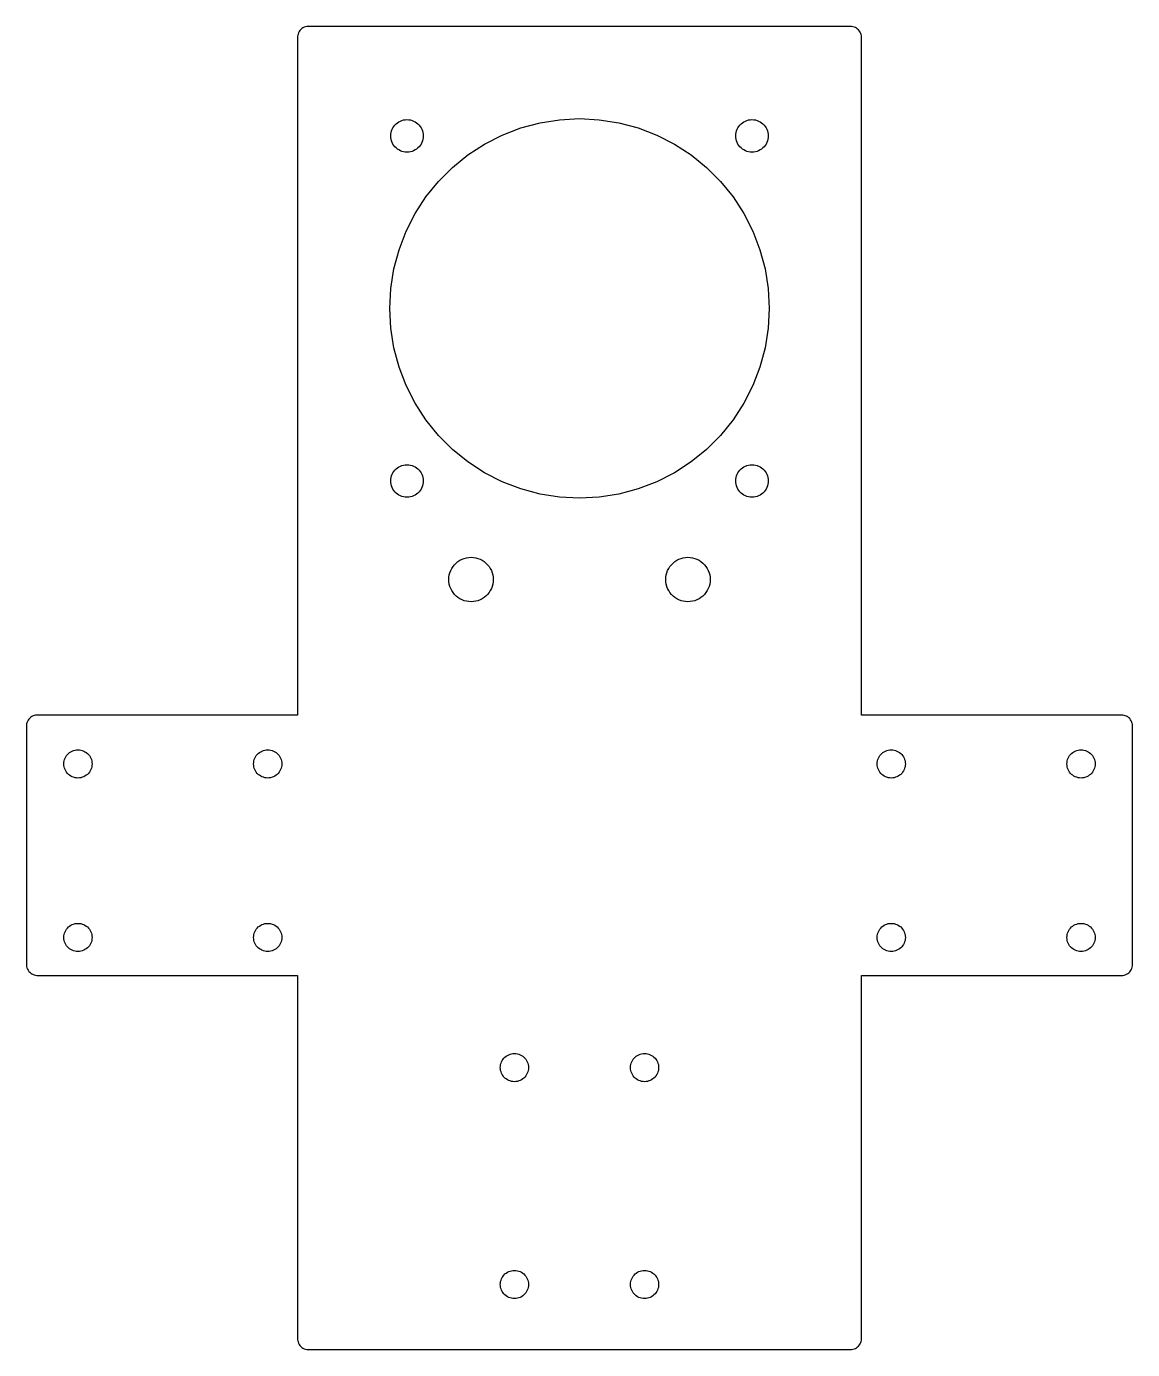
# Model space of a CAD drawing. Extents: x -102 to 102, y -92 to 152.
import ezdxf

# ---------------------------------------------------------------- set-up
doc = ezdxf.new("R2010")
doc.units = 0
doc.layers.get('0').update_dxf_attribs({"linetype": 'CONTINUOUS'})

msp = doc.modelspace()

# ---------------------------------------------------------------- linework, layer by layer
for points in [[(50.1845, -91.9915), (50.4279, -91.9537), (50.6647, -91.8863), (50.8915, -91.7903), (51.1047, -91.6672), (51.3012, -91.5188), (51.478, -91.3474), (51.6324, -91.1555), (51.762, -90.9462), (51.8649, -90.7225), (51.9396, -90.4878), (51.9848, -90.2458), (52, -90), (52, -22.9991), (99.9384, -22.9991), (100.185, -22.9915), (100.428, -22.9537), (100.665, -22.8863), (100.891, -22.7903), (101.105, -22.6672), (101.301, -22.5188), (101.478, -22.3474), (101.632, -22.1555), (101.762, -21.9462), (101.865, -21.7225), (101.94, -21.4878), (101.985, -21.2458), (102, -21), (102, 23), (101.985, 23.2458), (101.94, 23.4878), (101.865, 23.7225), (101.762, 23.9462), (101.632, 24.1555), (101.478, 24.3474), (101.301, 24.5188), (101.105, 24.6672), (100.891, 24.7903), (100.665, 24.8863), (100.428, 24.9537), (100.185, 24.9915), (99.9384, 24.9991), (52, 24.9991), (52, 150), (51.9848, 150.246), (51.9396, 150.488), (51.8649, 150.722), (51.762, 150.946), (51.6324, 151.156), (51.478, 151.347), (51.3012, 151.519), (51.1047, 151.667), (50.8915, 151.79), (50.6647, 151.886), (50.4279, 151.954), (50.1845, 151.991), (49.9384, 151.999), (-50.0616, 151.999), (-50.3068, 151.976), (-50.5473, 151.924), (-50.7796, 151.842), (-51, 151.732), (-51.2053, 151.596), (-51.3923, 151.436), (-51.5582, 151.254), (-51.7004, 151.053), (-51.8169, 150.836), (-51.9059, 150.606), (-51.9659, 150.367), (-51.9962, 150.123), (-51.9962, 24.9991), (-100.062, 24.9991), (-100.307, 24.9763), (-100.547, 24.9237), (-100.78, 24.8418), (-101, 24.7321), (-101.205, 24.596), (-101.392, 24.4358), (-101.558, 24.2538), (-101.7, 24.0529), (-101.817, 23.8359), (-101.906, 23.6063), (-101.966, 23.3675), (-101.996, 23.1231), (-101.996, -21.1231), (-101.966, -21.3675), (-101.906, -21.6063), (-101.817, -21.8359), (-101.7, -22.0529), (-101.558, -22.2538), (-101.392, -22.4358), (-101.205, -22.596), (-101, -22.7321), (-100.78, -22.8418), (-100.547, -22.9237), (-100.307, -22.9763), (-100.062, -22.9991), (-51.9962, -22.9991), (-51.9962, -90.1231), (-51.9659, -90.3675), (-51.9059, -90.6063), (-51.8169, -90.8359), (-51.7004, -91.0529), (-51.5582, -91.2538), (-51.3923, -91.4358), (-51.2053, -91.596), (-51, -91.7321), (-50.7796, -91.8418), (-50.5473, -91.9237), (-50.3068, -91.9763), (-50.0616, -91.9991), (49.9384, -91.9991)], [(-3.6585, 65.1917), (-7.27691, 65.7648), (-10.8156, 66.713), (-14.2358, 68.0259), (-17.5, 69.6891), (-20.5725, 71.6844), (-23.4196, 73.9899), (-26.0101, 76.5804), (-28.3156, 79.4275), (-30.3109, 82.5), (-31.9741, 85.7642), (-33.287, 89.1844), (-34.2352, 92.7231), (-34.8083, 96.3415), (-35, 100), (-34.8083, 103.658), (-34.2352, 107.277), (-33.287, 110.816), (-31.9741, 114.236), (-30.3109, 117.5), (-28.3156, 120.572), (-26.0101, 123.42), (-23.4196, 126.01), (-20.5725, 128.316), (-17.5, 130.311), (-14.2358, 131.974), (-10.8156, 133.287), (-7.27691, 134.235), (-3.6585, 134.808), (0, 135), (3.6585, 134.808), (7.27691, 134.235), (10.8156, 133.287), (14.2358, 131.974), (17.5, 130.311), (20.5725, 128.316), (23.4196, 126.01), (26.0101, 123.42), (28.3156, 120.572), (30.3109, 117.5), (31.9741, 114.236), (33.287, 110.816), (34.2352, 107.277), (34.8083, 103.658), (35, 100), (34.8083, 96.3415), (34.2352, 92.7231), (33.287, 89.1844), (31.9741, 85.7642), (30.3109, 82.5), (28.3156, 79.4275), (26.0101, 76.5804), (23.4196, 73.9899), (20.5725, 71.6844), (17.5, 69.6891), (14.2358, 68.0259), (10.8156, 66.713), (7.27691, 65.7648), (3.6585, 65.1917), (0, 65)], [(-32.1286, 128.831), (-32.4387, 128.881), (-32.7421, 128.962), (-33.0352, 129.074), (-33.315, 129.217), (-33.5784, 129.388), (-33.8224, 129.586), (-34.0444, 129.808), (-34.2421, 130.052), (-34.4131, 130.315), (-34.5556, 130.595), (-34.6682, 130.888), (-34.7494, 131.191), (-34.7986, 131.501), (-34.815, 131.815), (-34.7986, 132.129), (-34.7494, 132.439), (-34.6682, 132.742), (-34.5556, 133.035), (-34.4131, 133.315), (-34.2421, 133.578), (-34.0444, 133.822), (-33.8224, 134.044), (-33.5784, 134.242), (-33.315, 134.413), (-33.0352, 134.556), (-32.7421, 134.668), (-32.4387, 134.749), (-32.1286, 134.799), (-31.815, 134.815), (-31.5014, 134.799), (-31.1913, 134.749), (-30.8879, 134.668), (-30.5948, 134.556), (-30.315, 134.413), (-30.0516, 134.242), (-29.8076, 134.044), (-29.5856, 133.822), (-29.3879, 133.578), (-29.2169, 133.315), (-29.0744, 133.035), (-28.9618, 132.742), (-28.8806, 132.439), (-28.8314, 132.129), (-28.815, 131.815), (-28.8314, 131.501), (-28.8806, 131.191), (-28.9618, 130.888), (-29.0744, 130.595), (-29.2169, 130.315), (-29.3879, 130.052), (-29.5856, 129.808), (-29.8076, 129.586), (-30.0516, 129.388), (-30.315, 129.217), (-30.5948, 129.074), (-30.8879, 128.962), (-31.1913, 128.881), (-31.5014, 128.831), (-31.815, 128.815)], [(31.5014, 128.831), (31.1913, 128.881), (30.8879, 128.962), (30.5948, 129.074), (30.315, 129.217), (30.0516, 129.388), (29.8076, 129.586), (29.5856, 129.808), (29.3879, 130.052), (29.2169, 130.315), (29.0744, 130.595), (28.9618, 130.888), (28.8806, 131.191), (28.8314, 131.501), (28.815, 131.815), (28.8314, 132.129), (28.8806, 132.439), (28.9618, 132.742), (29.0744, 133.035), (29.2169, 133.315), (29.3879, 133.578), (29.5856, 133.822), (29.8076, 134.044), (30.0516, 134.242), (30.315, 134.413), (30.5948, 134.556), (30.8879, 134.668), (31.1913, 134.749), (31.5014, 134.799), (31.815, 134.815), (32.1286, 134.799), (32.4387, 134.749), (32.7421, 134.668), (33.0352, 134.556), (33.315, 134.413), (33.5784, 134.242), (33.8224, 134.044), (34.0444, 133.822), (34.2421, 133.578), (34.4131, 133.315), (34.5556, 133.035), (34.6682, 132.742), (34.7494, 132.439), (34.7986, 132.129), (34.815, 131.815), (34.7986, 131.501), (34.7494, 131.191), (34.6682, 130.888), (34.5556, 130.595), (34.4131, 130.315), (34.2421, 130.052), (34.0444, 129.808), (33.8224, 129.586), (33.5784, 129.388), (33.315, 129.217), (33.0352, 129.074), (32.7421, 128.962), (32.4387, 128.881), (32.1286, 128.831), (31.815, 128.815)], [(-32.1286, 65.2014), (-32.4387, 65.2506), (-32.7421, 65.3318), (-33.0352, 65.4444), (-33.315, 65.5869), (-33.5784, 65.7579), (-33.8224, 65.9556), (-34.0444, 66.1776), (-34.2421, 66.4216), (-34.4131, 66.685), (-34.5556, 66.9648), (-34.6682, 67.2579), (-34.7494, 67.5613), (-34.7986, 67.8714), (-34.815, 68.185), (-34.7986, 68.4986), (-34.7494, 68.8087), (-34.6682, 69.1121), (-34.5556, 69.4052), (-34.4131, 69.685), (-34.2421, 69.9484), (-34.0444, 70.1924), (-33.8224, 70.4144), (-33.5784, 70.6121), (-33.315, 70.7831), (-33.0352, 70.9256), (-32.7421, 71.0382), (-32.4387, 71.1194), (-32.1286, 71.1686), (-31.815, 71.185), (-31.5014, 71.1686), (-31.1913, 71.1194), (-30.8879, 71.0382), (-30.5948, 70.9256), (-30.315, 70.7831), (-30.0516, 70.6121), (-29.8076, 70.4144), (-29.5856, 70.1924), (-29.3879, 69.9484), (-29.2169, 69.685), (-29.0744, 69.4052), (-28.9618, 69.1121), (-28.8806, 68.8087), (-28.8314, 68.4986), (-28.815, 68.185), (-28.8314, 67.8714), (-28.8806, 67.5613), (-28.9618, 67.2579), (-29.0744, 66.9648), (-29.2169, 66.685), (-29.3879, 66.4216), (-29.5856, 66.1776), (-29.8076, 65.9556), (-30.0516, 65.7579), (-30.315, 65.5869), (-30.5948, 65.4444), (-30.8879, 65.3318), (-31.1913, 65.2506), (-31.5014, 65.2014), (-31.815, 65.185)], [(31.5014, 65.2014), (31.1913, 65.2506), (30.8879, 65.3318), (30.5948, 65.4444), (30.315, 65.5869), (30.0516, 65.7579), (29.8076, 65.9556), (29.5856, 66.1776), (29.3879, 66.4216), (29.2169, 66.685), (29.0744, 66.9648), (28.9618, 67.2579), (28.8806, 67.5613), (28.8314, 67.8714), (28.815, 68.185), (28.8314, 68.4986), (28.8806, 68.8087), (28.9618, 69.1121), (29.0744, 69.4052), (29.2169, 69.685), (29.3879, 69.9484), (29.5856, 70.1924), (29.8076, 70.4144), (30.0516, 70.6121), (30.315, 70.7831), (30.5948, 70.9256), (30.8879, 71.0382), (31.1913, 71.1194), (31.5014, 71.1686), (31.815, 71.185), (32.1286, 71.1686), (32.4387, 71.1194), (32.7421, 71.0382), (33.0352, 70.9256), (33.315, 70.7831), (33.5784, 70.6121), (33.8224, 70.4144), (34.0444, 70.1924), (34.2421, 69.9484), (34.4131, 69.685), (34.5556, 69.4052), (34.6682, 69.1121), (34.7494, 68.8087), (34.7986, 68.4986), (34.815, 68.185), (34.7986, 67.8714), (34.7494, 67.5613), (34.6682, 67.2579), (34.5556, 66.9648), (34.4131, 66.685), (34.2421, 66.4216), (34.0444, 66.1776), (33.8224, 65.9556), (33.5784, 65.7579), (33.315, 65.5869), (33.0352, 65.4444), (32.7421, 65.3318), (32.4387, 65.2506), (32.1286, 65.2014), (31.815, 65.185)], [(-20.4286, 45.9225), (-20.8524, 45.9896), (-21.267, 46.1007), (-21.6676, 46.2545), (-22.05, 46.4493), (-22.4099, 46.683), (-22.7434, 46.9531), (-23.0469, 47.2566), (-23.317, 47.5901), (-23.5507, 47.95), (-23.7455, 48.3324), (-23.8993, 48.733), (-24.0104, 49.1476), (-24.0775, 49.5714), (-24.1, 50), (-24.0775, 50.4286), (-24.0104, 50.8524), (-23.8993, 51.267), (-23.7455, 51.6676), (-23.5507, 52.05), (-23.317, 52.4099), (-23.0469, 52.7434), (-22.7434, 53.0469), (-22.4099, 53.317), (-22.05, 53.5507), (-21.6676, 53.7455), (-21.267, 53.8993), (-20.8524, 54.0104), (-20.4286, 54.0775), (-20, 54.1), (-19.5714, 54.0775), (-19.1476, 54.0104), (-18.733, 53.8993), (-18.3324, 53.7455), (-17.95, 53.5507), (-17.5901, 53.317), (-17.2566, 53.0469), (-16.9531, 52.7434), (-16.683, 52.4099), (-16.4493, 52.05), (-16.2545, 51.6676), (-16.1007, 51.267), (-15.9896, 50.8524), (-15.9225, 50.4286), (-15.9, 50), (-15.9225, 49.5714), (-15.9896, 49.1476), (-16.1007, 48.733), (-16.2545, 48.3324), (-16.4493, 47.95), (-16.683, 47.5901), (-16.9531, 47.2566), (-17.2566, 46.9531), (-17.5901, 46.683), (-17.95, 46.4493), (-18.3324, 46.2545), (-18.733, 46.1007), (-19.1476, 45.9896), (-19.5714, 45.9225), (-20, 45.9)], [(19.5714, 45.9225), (19.1476, 45.9896), (18.733, 46.1007), (18.3324, 46.2545), (17.95, 46.4493), (17.5901, 46.683), (17.2566, 46.9531), (16.9531, 47.2566), (16.683, 47.5901), (16.4493, 47.95), (16.2545, 48.3324), (16.1007, 48.733), (15.9896, 49.1476), (15.9225, 49.5714), (15.9, 50), (15.9225, 50.4286), (15.9896, 50.8524), (16.1007, 51.267), (16.2545, 51.6676), (16.4493, 52.05), (16.683, 52.4099), (16.9531, 52.7434), (17.2566, 53.0469), (17.5901, 53.317), (17.95, 53.5507), (18.3324, 53.7455), (18.733, 53.8993), (19.1476, 54.0104), (19.5714, 54.0775), (20, 54.1), (20.4286, 54.0775), (20.8524, 54.0104), (21.267, 53.8993), (21.6676, 53.7455), (22.05, 53.5507), (22.4099, 53.317), (22.7434, 53.0469), (23.0469, 52.7434), (23.317, 52.4099), (23.5507, 52.05), (23.7455, 51.6676), (23.8993, 51.267), (24.0104, 50.8524), (24.0775, 50.4286), (24.1, 50), (24.0775, 49.5714), (24.0104, 49.1476), (23.8993, 48.733), (23.7455, 48.3324), (23.5507, 47.95), (23.317, 47.5901), (23.0469, 47.2566), (22.7434, 46.9531), (22.4099, 46.683), (22.05, 46.4493), (21.6676, 46.2545), (21.267, 46.1007), (20.8524, 45.9896), (20.4286, 45.9225), (20, 45.9)], [(-92.7718, 13.4142), (-93.0406, 13.4568), (-93.3034, 13.5273), (-93.5575, 13.6248), (-93.8, 13.7483), (-94.0282, 13.8966), (-94.2397, 14.0678), (-94.4322, 14.2603), (-94.6034, 14.4718), (-94.7517, 14.7), (-94.8752, 14.9425), (-94.9727, 15.1966), (-95.0432, 15.4594), (-95.0858, 15.7282), (-95.1, 16), (-95.0858, 16.2718), (-95.0432, 16.5406), (-94.9727, 16.8034), (-94.8752, 17.0575), (-94.7517, 17.3), (-94.6034, 17.5282), (-94.4322, 17.7397), (-94.2397, 17.9322), (-94.0282, 18.1034), (-93.8, 18.2517), (-93.5575, 18.3752), (-93.3034, 18.4727), (-93.0406, 18.5432), (-92.7718, 18.5858), (-92.5, 18.6), (-92.2282, 18.5858), (-91.9594, 18.5432), (-91.6966, 18.4727), (-91.4425, 18.3752), (-91.2, 18.2517), (-90.9718, 18.1034), (-90.7603, 17.9322), (-90.5678, 17.7397), (-90.3966, 17.5282), (-90.2483, 17.3), (-90.1248, 17.0575), (-90.0273, 16.8034), (-89.9568, 16.5406), (-89.9142, 16.2718), (-89.9, 16), (-89.9142, 15.7282), (-89.9568, 15.4594), (-90.0273, 15.1966), (-90.1248, 14.9425), (-90.2483, 14.7), (-90.3966, 14.4718), (-90.5678, 14.2603), (-90.7603, 14.0678), (-90.9718, 13.8966), (-91.2, 13.7483), (-91.4425, 13.6248), (-91.6966, 13.5273), (-91.9594, 13.4568), (-92.2282, 13.4142), (-92.5, 13.4)], [(-57.7718, 13.4142), (-58.0406, 13.4568), (-58.3034, 13.5273), (-58.5575, 13.6248), (-58.8, 13.7483), (-59.0282, 13.8966), (-59.2397, 14.0678), (-59.4322, 14.2603), (-59.6034, 14.4718), (-59.7517, 14.7), (-59.8752, 14.9425), (-59.9727, 15.1966), (-60.0432, 15.4594), (-60.0858, 15.7282), (-60.1, 16), (-60.0858, 16.2718), (-60.0432, 16.5406), (-59.9727, 16.8034), (-59.8752, 17.0575), (-59.7517, 17.3), (-59.6034, 17.5282), (-59.4322, 17.7397), (-59.2397, 17.9322), (-59.0282, 18.1034), (-58.8, 18.2517), (-58.5575, 18.3752), (-58.3034, 18.4727), (-58.0406, 18.5432), (-57.7718, 18.5858), (-57.5, 18.6), (-57.2282, 18.5858), (-56.9594, 18.5432), (-56.6966, 18.4727), (-56.4425, 18.3752), (-56.2, 18.2517), (-55.9718, 18.1034), (-55.7603, 17.9322), (-55.5678, 17.7397), (-55.3966, 17.5282), (-55.2483, 17.3), (-55.1248, 17.0575), (-55.0273, 16.8034), (-54.9568, 16.5406), (-54.9142, 16.2718), (-54.9, 16), (-54.9142, 15.7282), (-54.9568, 15.4594), (-55.0273, 15.1966), (-55.1248, 14.9425), (-55.2483, 14.7), (-55.3966, 14.4718), (-55.5678, 14.2603), (-55.7603, 14.0678), (-55.9718, 13.8966), (-56.2, 13.7483), (-56.4425, 13.6248), (-56.6966, 13.5273), (-56.9594, 13.4568), (-57.2282, 13.4142), (-57.5, 13.4)], [(57.2282, 13.4142), (56.9594, 13.4568), (56.6966, 13.5273), (56.4425, 13.6248), (56.2, 13.7483), (55.9718, 13.8966), (55.7603, 14.0678), (55.5678, 14.2603), (55.3966, 14.4718), (55.2483, 14.7), (55.1248, 14.9425), (55.0273, 15.1966), (54.9568, 15.4594), (54.9142, 15.7282), (54.9, 16), (54.9142, 16.2718), (54.9568, 16.5406), (55.0273, 16.8034), (55.1248, 17.0575), (55.2483, 17.3), (55.3966, 17.5282), (55.5678, 17.7397), (55.7603, 17.9322), (55.9718, 18.1034), (56.2, 18.2517), (56.4425, 18.3752), (56.6966, 18.4727), (56.9594, 18.5432), (57.2282, 18.5858), (57.5, 18.6), (57.7718, 18.5858), (58.0406, 18.5432), (58.3034, 18.4727), (58.5575, 18.3752), (58.8, 18.2517), (59.0282, 18.1034), (59.2397, 17.9322), (59.4322, 17.7397), (59.6034, 17.5282), (59.7517, 17.3), (59.8752, 17.0575), (59.9727, 16.8034), (60.0432, 16.5406), (60.0858, 16.2718), (60.1, 16), (60.0858, 15.7282), (60.0432, 15.4594), (59.9727, 15.1966), (59.8752, 14.9425), (59.7517, 14.7), (59.6034, 14.4718), (59.4322, 14.2603), (59.2397, 14.0678), (59.0282, 13.8966), (58.8, 13.7483), (58.5575, 13.6248), (58.3034, 13.5273), (58.0406, 13.4568), (57.7718, 13.4142), (57.5, 13.4)], [(92.2282, 13.4142), (91.9594, 13.4568), (91.6966, 13.5273), (91.4425, 13.6248), (91.2, 13.7483), (90.9718, 13.8966), (90.7603, 14.0678), (90.5678, 14.2603), (90.3966, 14.4718), (90.2483, 14.7), (90.1248, 14.9425), (90.0273, 15.1966), (89.9568, 15.4594), (89.9142, 15.7282), (89.9, 16), (89.9142, 16.2718), (89.9568, 16.5406), (90.0273, 16.8034), (90.1248, 17.0575), (90.2483, 17.3), (90.3966, 17.5282), (90.5678, 17.7397), (90.7603, 17.9322), (90.9718, 18.1034), (91.2, 18.2517), (91.4425, 18.3752), (91.6966, 18.4727), (91.9594, 18.5432), (92.2282, 18.5858), (92.5, 18.6), (92.7718, 18.5858), (93.0406, 18.5432), (93.3034, 18.4727), (93.5575, 18.3752), (93.8, 18.2517), (94.0282, 18.1034), (94.2397, 17.9322), (94.4322, 17.7397), (94.6034, 17.5282), (94.7517, 17.3), (94.8752, 17.0575), (94.9727, 16.8034), (95.0432, 16.5406), (95.0858, 16.2718), (95.1, 16), (95.0858, 15.7282), (95.0432, 15.4594), (94.9727, 15.1966), (94.8752, 14.9425), (94.7517, 14.7), (94.6034, 14.4718), (94.4322, 14.2603), (94.2397, 14.0678), (94.0282, 13.8966), (93.8, 13.7483), (93.5575, 13.6248), (93.3034, 13.5273), (93.0406, 13.4568), (92.7718, 13.4142), (92.5, 13.4)], [(-92.7718, -18.5858), (-93.0406, -18.5432), (-93.3034, -18.4727), (-93.5575, -18.3752), (-93.8, -18.2517), (-94.0282, -18.1034), (-94.2397, -17.9322), (-94.4322, -17.7397), (-94.6034, -17.5282), (-94.7517, -17.3), (-94.8752, -17.0575), (-94.9727, -16.8034), (-95.0432, -16.5406), (-95.0858, -16.2718), (-95.1, -16), (-95.0858, -15.7282), (-95.0432, -15.4594), (-94.9727, -15.1966), (-94.8752, -14.9425), (-94.7517, -14.7), (-94.6034, -14.4718), (-94.4322, -14.2603), (-94.2397, -14.0678), (-94.0282, -13.8966), (-93.8, -13.7483), (-93.5575, -13.6248), (-93.3034, -13.5273), (-93.0406, -13.4568), (-92.7718, -13.4142), (-92.5, -13.4), (-92.2282, -13.4142), (-91.9594, -13.4568), (-91.6966, -13.5273), (-91.4425, -13.6248), (-91.2, -13.7483), (-90.9718, -13.8966), (-90.7603, -14.0678), (-90.5678, -14.2603), (-90.3966, -14.4718), (-90.2483, -14.7), (-90.1248, -14.9425), (-90.0273, -15.1966), (-89.9568, -15.4594), (-89.9142, -15.7282), (-89.9, -16), (-89.9142, -16.2718), (-89.9568, -16.5406), (-90.0273, -16.8034), (-90.1248, -17.0575), (-90.2483, -17.3), (-90.3966, -17.5282), (-90.5678, -17.7397), (-90.7603, -17.9322), (-90.9718, -18.1034), (-91.2, -18.2517), (-91.4425, -18.3752), (-91.6966, -18.4727), (-91.9594, -18.5432), (-92.2282, -18.5858), (-92.5, -18.6)], [(-57.7718, -18.5858), (-58.0406, -18.5432), (-58.3034, -18.4727), (-58.5575, -18.3752), (-58.8, -18.2517), (-59.0282, -18.1034), (-59.2397, -17.9322), (-59.4322, -17.7397), (-59.6034, -17.5282), (-59.7517, -17.3), (-59.8752, -17.0575), (-59.9727, -16.8034), (-60.0432, -16.5406), (-60.0858, -16.2718), (-60.1, -16), (-60.0858, -15.7282), (-60.0432, -15.4594), (-59.9727, -15.1966), (-59.8752, -14.9425), (-59.7517, -14.7), (-59.6034, -14.4718), (-59.4322, -14.2603), (-59.2397, -14.0678), (-59.0282, -13.8966), (-58.8, -13.7483), (-58.5575, -13.6248), (-58.3034, -13.5273), (-58.0406, -13.4568), (-57.7718, -13.4142), (-57.5, -13.4), (-57.2282, -13.4142), (-56.9594, -13.4568), (-56.6966, -13.5273), (-56.4425, -13.6248), (-56.2, -13.7483), (-55.9718, -13.8966), (-55.7603, -14.0678), (-55.5678, -14.2603), (-55.3966, -14.4718), (-55.2483, -14.7), (-55.1248, -14.9425), (-55.0273, -15.1966), (-54.9568, -15.4594), (-54.9142, -15.7282), (-54.9, -16), (-54.9142, -16.2718), (-54.9568, -16.5406), (-55.0273, -16.8034), (-55.1248, -17.0575), (-55.2483, -17.3), (-55.3966, -17.5282), (-55.5678, -17.7397), (-55.7603, -17.9322), (-55.9718, -18.1034), (-56.2, -18.2517), (-56.4425, -18.3752), (-56.6966, -18.4727), (-56.9594, -18.5432), (-57.2282, -18.5858), (-57.5, -18.6)], [(57.2282, -18.5858), (56.9594, -18.5432), (56.6966, -18.4727), (56.4425, -18.3752), (56.2, -18.2517), (55.9718, -18.1034), (55.7603, -17.9322), (55.5678, -17.7397), (55.3966, -17.5282), (55.2483, -17.3), (55.1248, -17.0575), (55.0273, -16.8034), (54.9568, -16.5406), (54.9142, -16.2718), (54.9, -16), (54.9142, -15.7282), (54.9568, -15.4594), (55.0273, -15.1966), (55.1248, -14.9425), (55.2483, -14.7), (55.3966, -14.4718), (55.5678, -14.2603), (55.7603, -14.0678), (55.9718, -13.8966), (56.2, -13.7483), (56.4425, -13.6248), (56.6966, -13.5273), (56.9594, -13.4568), (57.2282, -13.4142), (57.5, -13.4), (57.7718, -13.4142), (58.0406, -13.4568), (58.3034, -13.5273), (58.5575, -13.6248), (58.8, -13.7483), (59.0282, -13.8966), (59.2397, -14.0678), (59.4322, -14.2603), (59.6034, -14.4718), (59.7517, -14.7), (59.8752, -14.9425), (59.9727, -15.1966), (60.0432, -15.4594), (60.0858, -15.7282), (60.1, -16), (60.0858, -16.2718), (60.0432, -16.5406), (59.9727, -16.8034), (59.8752, -17.0575), (59.7517, -17.3), (59.6034, -17.5282), (59.4322, -17.7397), (59.2397, -17.9322), (59.0282, -18.1034), (58.8, -18.2517), (58.5575, -18.3752), (58.3034, -18.4727), (58.0406, -18.5432), (57.7718, -18.5858), (57.5, -18.6)], [(92.2282, -18.5858), (91.9594, -18.5432), (91.6966, -18.4727), (91.4425, -18.3752), (91.2, -18.2517), (90.9718, -18.1034), (90.7603, -17.9322), (90.5678, -17.7397), (90.3966, -17.5282), (90.2483, -17.3), (90.1248, -17.0575), (90.0273, -16.8034), (89.9568, -16.5406), (89.9142, -16.2718), (89.9, -16), (89.9142, -15.7282), (89.9568, -15.4594), (90.0273, -15.1966), (90.1248, -14.9425), (90.2483, -14.7), (90.3966, -14.4718), (90.5678, -14.2603), (90.7603, -14.0678), (90.9718, -13.8966), (91.2, -13.7483), (91.4425, -13.6248), (91.6966, -13.5273), (91.9594, -13.4568), (92.2282, -13.4142), (92.5, -13.4), (92.7718, -13.4142), (93.0406, -13.4568), (93.3034, -13.5273), (93.5575, -13.6248), (93.8, -13.7483), (94.0282, -13.8966), (94.2397, -14.0678), (94.4322, -14.2603), (94.6034, -14.4718), (94.7517, -14.7), (94.8752, -14.9425), (94.9727, -15.1966), (95.0432, -15.4594), (95.0858, -15.7282), (95.1, -16), (95.0858, -16.2718), (95.0432, -16.5406), (94.9727, -16.8034), (94.8752, -17.0575), (94.7517, -17.3), (94.6034, -17.5282), (94.4322, -17.7397), (94.2397, -17.9322), (94.0282, -18.1034), (93.8, -18.2517), (93.5575, -18.3752), (93.3034, -18.4727), (93.0406, -18.5432), (92.7718, -18.5858), (92.5, -18.6)], [(-12.2718, -42.5858), (-12.5406, -42.5432), (-12.8034, -42.4727), (-13.0575, -42.3752), (-13.3, -42.2517), (-13.5282, -42.1034), (-13.7397, -41.9322), (-13.9322, -41.7397), (-14.1034, -41.5282), (-14.2517, -41.3), (-14.3752, -41.0575), (-14.4727, -40.8034), (-14.5432, -40.5406), (-14.5858, -40.2718), (-14.6, -40), (-14.5858, -39.7282), (-14.5432, -39.4594), (-14.4727, -39.1966), (-14.3752, -38.9425), (-14.2517, -38.7), (-14.1034, -38.4718), (-13.9322, -38.2603), (-13.7397, -38.0678), (-13.5282, -37.8966), (-13.3, -37.7483), (-13.0575, -37.6248), (-12.8034, -37.5273), (-12.5406, -37.4568), (-12.2718, -37.4142), (-12, -37.4), (-11.7282, -37.4142), (-11.4594, -37.4568), (-11.1966, -37.5273), (-10.9425, -37.6248), (-10.7, -37.7483), (-10.4718, -37.8966), (-10.2603, -38.0678), (-10.0678, -38.2603), (-9.89656, -38.4718), (-9.74833, -38.7), (-9.62478, -38.9425), (-9.52725, -39.1966), (-9.45682, -39.4594), (-9.41424, -39.7282), (-9.4, -40), (-9.41424, -40.2718), (-9.45682, -40.5406), (-9.52725, -40.8034), (-9.62478, -41.0575), (-9.74833, -41.3), (-9.89656, -41.5282), (-10.0678, -41.7397), (-10.2603, -41.9322), (-10.4718, -42.1034), (-10.7, -42.2517), (-10.9425, -42.3752), (-11.1966, -42.4727), (-11.4594, -42.5432), (-11.7282, -42.5858), (-12, -42.6)], [(11.7282, -42.5858), (11.4594, -42.5432), (11.1966, -42.4727), (10.9425, -42.3752), (10.7, -42.2517), (10.4718, -42.1034), (10.2603, -41.9322), (10.0678, -41.7397), (9.89656, -41.5282), (9.74833, -41.3), (9.62478, -41.0575), (9.52725, -40.8034), (9.45682, -40.5406), (9.41424, -40.2718), (9.4, -40), (9.41424, -39.7282), (9.45682, -39.4594), (9.52725, -39.1966), (9.62478, -38.9425), (9.74833, -38.7), (9.89656, -38.4718), (10.0678, -38.2603), (10.2603, -38.0678), (10.4718, -37.8966), (10.7, -37.7483), (10.9425, -37.6248), (11.1966, -37.5273), (11.4594, -37.4568), (11.7282, -37.4142), (12, -37.4), (12.2718, -37.4142), (12.5406, -37.4568), (12.8034, -37.5273), (13.0575, -37.6248), (13.3, -37.7483), (13.5282, -37.8966), (13.7397, -38.0678), (13.9322, -38.2603), (14.1034, -38.4718), (14.2517, -38.7), (14.3752, -38.9425), (14.4727, -39.1966), (14.5432, -39.4594), (14.5858, -39.7282), (14.6, -40), (14.5858, -40.2718), (14.5432, -40.5406), (14.4727, -40.8034), (14.3752, -41.0575), (14.2517, -41.3), (14.1034, -41.5282), (13.9322, -41.7397), (13.7397, -41.9322), (13.5282, -42.1034), (13.3, -42.2517), (13.0575, -42.3752), (12.8034, -42.4727), (12.5406, -42.5432), (12.2718, -42.5858), (12, -42.6)], [(-12.2718, -82.5858), (-12.5406, -82.5432), (-12.8034, -82.4727), (-13.0575, -82.3752), (-13.3, -82.2517), (-13.5282, -82.1034), (-13.7397, -81.9322), (-13.9322, -81.7397), (-14.1034, -81.5282), (-14.2517, -81.3), (-14.3752, -81.0575), (-14.4727, -80.8034), (-14.5432, -80.5406), (-14.5858, -80.2718), (-14.6, -80), (-14.5858, -79.7282), (-14.5432, -79.4594), (-14.4727, -79.1966), (-14.3752, -78.9425), (-14.2517, -78.7), (-14.1034, -78.4718), (-13.9322, -78.2603), (-13.7397, -78.0678), (-13.5282, -77.8966), (-13.3, -77.7483), (-13.0575, -77.6248), (-12.8034, -77.5273), (-12.5406, -77.4568), (-12.2718, -77.4142), (-12, -77.4), (-11.7282, -77.4142), (-11.4594, -77.4568), (-11.1966, -77.5273), (-10.9425, -77.6248), (-10.7, -77.7483), (-10.4718, -77.8966), (-10.2603, -78.0678), (-10.0678, -78.2603), (-9.89656, -78.4718), (-9.74833, -78.7), (-9.62478, -78.9425), (-9.52725, -79.1966), (-9.45682, -79.4594), (-9.41424, -79.7282), (-9.4, -80), (-9.41424, -80.2718), (-9.45682, -80.5406), (-9.52725, -80.8034), (-9.62478, -81.0575), (-9.74833, -81.3), (-9.89656, -81.5282), (-10.0678, -81.7397), (-10.2603, -81.9322), (-10.4718, -82.1034), (-10.7, -82.2517), (-10.9425, -82.3752), (-11.1966, -82.4727), (-11.4594, -82.5432), (-11.7282, -82.5858), (-12, -82.6)], [(11.7282, -82.5858), (11.4594, -82.5432), (11.1966, -82.4727), (10.9425, -82.3752), (10.7, -82.2517), (10.4718, -82.1034), (10.2603, -81.9322), (10.0678, -81.7397), (9.89656, -81.5282), (9.74833, -81.3), (9.62478, -81.0575), (9.52725, -80.8034), (9.45682, -80.5406), (9.41424, -80.2718), (9.4, -80), (9.41424, -79.7282), (9.45682, -79.4594), (9.52725, -79.1966), (9.62478, -78.9425), (9.74833, -78.7), (9.89656, -78.4718), (10.0678, -78.2603), (10.2603, -78.0678), (10.4718, -77.8966), (10.7, -77.7483), (10.9425, -77.6248), (11.1966, -77.5273), (11.4594, -77.4568), (11.7282, -77.4142), (12, -77.4), (12.2718, -77.4142), (12.5406, -77.4568), (12.8034, -77.5273), (13.0575, -77.6248), (13.3, -77.7483), (13.5282, -77.8966), (13.7397, -78.0678), (13.9322, -78.2603), (14.1034, -78.4718), (14.2517, -78.7), (14.3752, -78.9425), (14.4727, -79.1966), (14.5432, -79.4594), (14.5858, -79.7282), (14.6, -80), (14.5858, -80.2718), (14.5432, -80.5406), (14.4727, -80.8034), (14.3752, -81.0575), (14.2517, -81.3), (14.1034, -81.5282), (13.9322, -81.7397), (13.7397, -81.9322), (13.5282, -82.1034), (13.3, -82.2517), (13.0575, -82.3752), (12.8034, -82.4727), (12.5406, -82.5432), (12.2718, -82.5858), (12, -82.6)]]:
    msp.add_lwpolyline(points, close=True)

doc.saveas('drawing.dxf')
